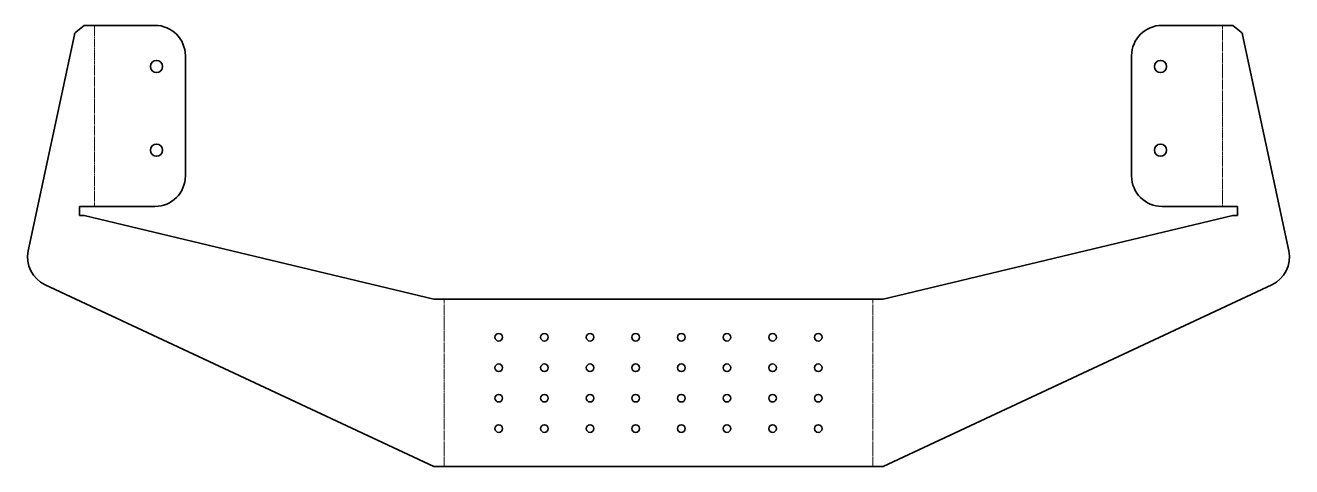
# Model space of a CAD drawing. Header units: inches. Extents: x -2 to 831, y 0 to 290.
import ezdxf

# ---------------------------------------------------------------- set-up
doc = ezdxf.new("R2010")
doc.units = ezdxf.units.IN
doc.header["$MEASUREMENT"] = 0
doc.linetypes.add('Chain', pattern=[13.68, 9.12, -1.14, 2.28, -1.14])
doc.layers.add('SIMUMAK Bend Centerline (ISO)', color=7, linetype='Chain', lineweight=9)
doc.layers.add('SIMUMAK Visible (ISO)', color=7, linetype='Continuous', lineweight=35)

# ---------------------------------------------------------------- blocks, each defined once
blk = doc.blocks.new('GLD-04-ESC001')
at = {"layer": 'SIMUMAK Bend Centerline (ISO)', "ltscale": 0.263158}
for p, q in [((43.75, 171), (43.75, 290)), ((785.32, 290), (785.32, 171)), ((273.75, 110), (273.75, 0)), ((555.32, 110), (555.32, 0))]:
    blk.add_line(p, q, dxfattribs=at)
at = {"layer": 'SIMUMAK Visible (ISO)'}
for p, q in [((0.28, 141.76), (30.62, 283.85)), ((31.62, 285.52), (36.96, 290)), ((36.96, 290), (83.53, 290)), ((745.53, 290), (792.11, 290)), ((792.11, 290), (797.44, 285.52)), ((798.45, 283.85), (828.78, 141.76)), ((103.53, 270), (103.53, 191)), ((725.53, 191), (725.53, 270)), ((33.96, 165), (33.96, 171)), ((83.53, 171), (33.96, 171)), ((795.11, 171), (745.53, 171)), ((795.11, 171), (795.11, 165)), ((36.96, 165), (33.96, 165)), ((36.96, 165), (266.96, 110)), ((562.11, 110), (792.11, 165)), ((795.11, 165), (792.11, 165)), ((266.96, 0), (11.37, 119.47)), ((817.69, 119.47), (562.11, 0)), ((562.11, 110), (266.96, 110)), ((562.11, 0), (266.96, 0))]:
    blk.add_line(p, q, dxfattribs=at)
for centre, radius in [((84.53, 263), 4), ((744.53, 263), 4), ((84.53, 208), 4), ((744.53, 208), 4), ((309.53, 85), 2.5), ((339.53, 85), 2.5), ((369.53, 85), 2.5), ((399.53, 85), 2.5), ((429.53, 85), 2.5), ((459.53, 85), 2.5), ((489.53, 85), 2.5), ((519.53, 85), 2.5), ((309.53, 65), 2.5), ((339.53, 65), 2.5), ((369.53, 65), 2.5), ((399.53, 65), 2.5), ((429.53, 65), 2.5), ((459.53, 65), 2.5), ((489.53, 65), 2.5), ((519.53, 65), 2.5), ((309.53, 45), 2.5), ((339.53, 45), 2.5), ((369.53, 45), 2.5), ((399.53, 45), 2.5), ((429.53, 45), 2.5), ((459.53, 45), 2.5), ((489.53, 45), 2.5), ((519.53, 45), 2.5), ((309.53, 25), 2.5), ((339.53, 25), 2.5), ((369.53, 25), 2.5), ((399.53, 25), 2.5), ((429.53, 25), 2.5), ((459.53, 25), 2.5), ((489.53, 25), 2.5), ((519.53, 25), 2.5)]:
    blk.add_circle(centre, radius, dxfattribs=at)
at = {"layer": 'SIMUMAK Visible (ISO)', "extrusion": (0, 0, -1)}
for centre, radius, start, end in [((-33.55, 283.22), 3, 12.05135, 50), ((-83.53, 270), 20, 90, 180), ((-745.53, 270), 20, 0, 90), ((-795.51, 283.22), 3, 130, 167.94865), ((-83.53, 191), 20, 180, 270), ((-745.53, 191), 20, 270, 0), ((-19.84, 137.59), 20, 295.05233, 12.05135), ((-809.22, 137.59), 20, 167.94865, 244.94767)]:
    blk.add_arc(centre, radius, start, end, dxfattribs=at)

msp = doc.modelspace()

# ---------------------------------------------------------------- block references
msp.add_blockref('GLD-04-ESC001', (0, 0))

doc.saveas('drawing.dxf')
